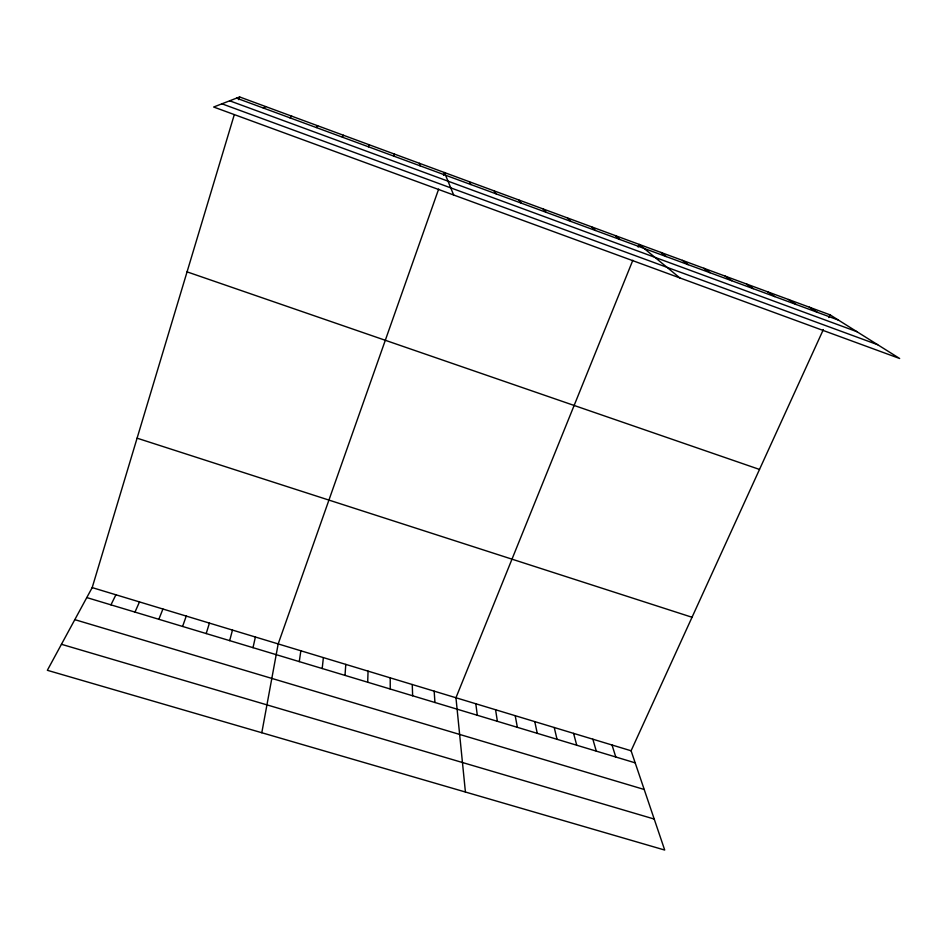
<?xml version="1.0" encoding="UTF-8"?>
<svg xmlns="http://www.w3.org/2000/svg" width="947" height="947" viewBox="0 0 947 947"><rect width="100%" height="100%" fill="white"/><g stroke="black" fill="none" stroke-linecap="round" stroke-linejoin="round"><path stroke-width="1.42" d="M367.685 682.231L368.063 671.139M345.004 675.389L345.785 664.392M322.205 668.523L323.377 657.609M299.276 661.61L300.85 650.778M261.798 732.741L278.181 643.924L438.662 189.069M368.466 146.785L368.892 144.654M253.003 647.665L255.394 637.023M229.671 640.634L232.477 630.086M823.334 329.592L631.093 750.782L664.711 850.051L47.35 670.298L92.19 587.602L234.3 114.646M238.798 99.672L239.615 96.949L830.069 314.842L899.65 358.499L213.667 107.023L239.615 96.949M206.197 633.555L209.429 623.102M182.593 626.441L186.251 616.083M443.516 175.302L444.486 172.555L453.649 194.999M158.847 619.291L162.931 609.028M632.833 260.271L455.957 697.75L465.415 792.023M638.171 247.06L639.237 244.421L679.828 277.909M134.971 612.093L139.493 601.925M828.85 317.517L830.069 314.842M342.423 137.185L343.37 135.232M110.953 604.849L115.901 594.787M316.215 127.525L317.683 125.75M289.829 117.795L291.83 116.221M263.278 107.994L265.799 106.609M61.448 644.291L654.211 819.048M74.813 619.646L644.197 789.478M86.781 597.569L635.177 762.844M92.19 587.602L631.093 750.782M137.09 438.177L692.032 617.266M187.056 271.86L759.506 469.44M221.941 103.815L877.668 344.708M236.537 98.145L838.403 320.074M229.683 100.808L856.928 331.687M809.342 307.183L817.308 312.285M788.484 299.489L796.084 304.461M767.52 291.759L774.741 296.589M746.437 283.982L753.267 288.681M725.236 276.157L731.688 280.714M703.917 268.285L709.966 272.712M682.479 260.378L688.138 264.663M660.923 252.423L666.179 256.566M615.42 235.625L619.823 239.473M591.461 226.783L595.403 230.464M567.348 217.893L570.828 221.409M543.081 208.932L546.099 212.282M518.672 199.924L521.205 203.108M494.097 190.856L496.157 193.875M469.369 181.729L470.955 184.582M612.022 745.005L615.787 757.008M592.846 739.205L596.302 751.137M573.586 733.369L576.723 745.23M554.232 727.509L557.037 739.299M419.45 163.31L420.042 165.808M534.771 721.614L537.257 733.333M515.215 715.695L517.37 727.343M495.565 709.741L497.388 721.318M475.808 703.763L477.3 715.269M434.164 691.156L434.945 702.496M394.248 154.018L394.343 156.326M412.253 684.515L412.643 695.785M390.223 677.851L390.235 689.025"/></g></svg>
